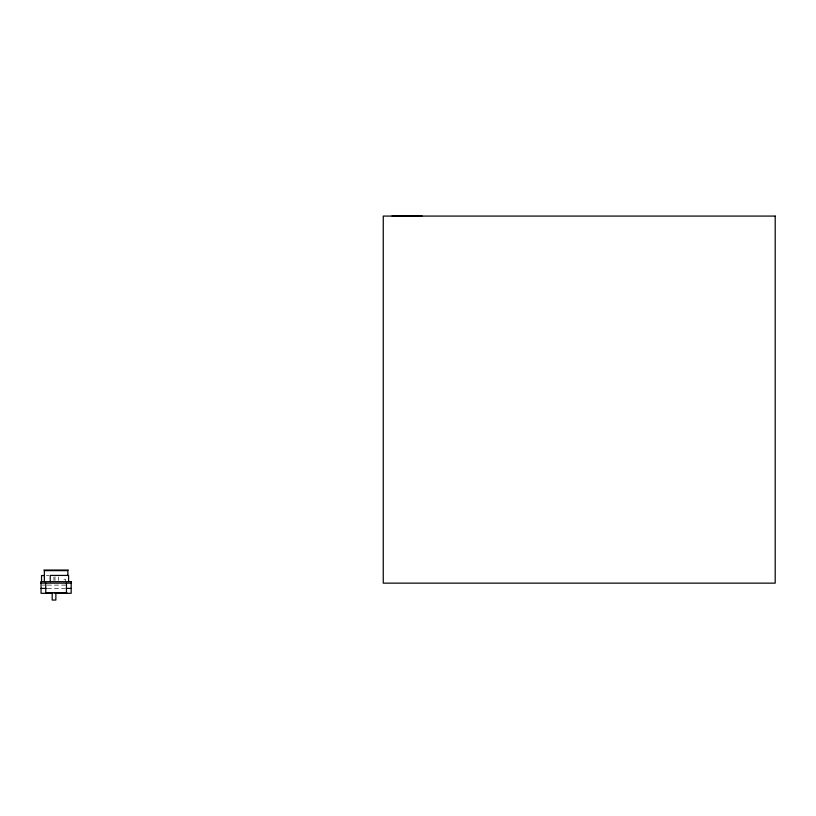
<?xml version="1.0" encoding="UTF-8"?>
<svg xmlns="http://www.w3.org/2000/svg" width="816" height="816" viewBox="0 0 816 816"><rect width="100%" height="100%" fill="white"/><g stroke="black" fill="none" stroke-linecap="round" stroke-linejoin="round"><path stroke-width="0.61" stroke-dasharray="4.08 3.06" d="M46.43 575.545L48.878 575.545M42.299 585.103L46.063 585.103M47.318 585.103L67.402 585.103M47.318 588.407L64.892 588.407M65.535 581.675L65.535 579.227L63.577 579.227L63.577 581.675M58.313 577.024L58.313 580.513M55.009 576.779L55.009 580.451M53.907 577.024L53.907 580.513"/><path stroke-width="1.22" d="M392.068 215.954L422.066 215.954M43.86 570.037L68.36 570.037M43.982 575.545L41.534 575.545L41.534 581.675M41.045 588.407L46.063 588.407M66.147 588.407L71.176 588.407M52.775 593.303L41.045 593.303L41.045 583.144M54.856 593.303L71.176 593.303L71.176 583.144M68.605 581.675L68.605 575.423L50.235 575.423L50.235 581.675M67.861 575.545L67.861 570.649L44.35 570.649L44.35 581.675M66.759 592.691L66.759 593.303M66.453 583.144L66.453 592.691L45.757 592.691L45.757 583.144M55.865 592.691L55.865 600.046L52.193 600.046L52.193 592.691M50.235 592.691L50.235 593.303M775.2 216.077L383.255 216.077L383.255 583.144L775.2 583.144L775.2 216.077M71.42 581.675L40.8 581.675L40.8 583.144L71.42 583.144L71.42 581.675"/></g></svg>
